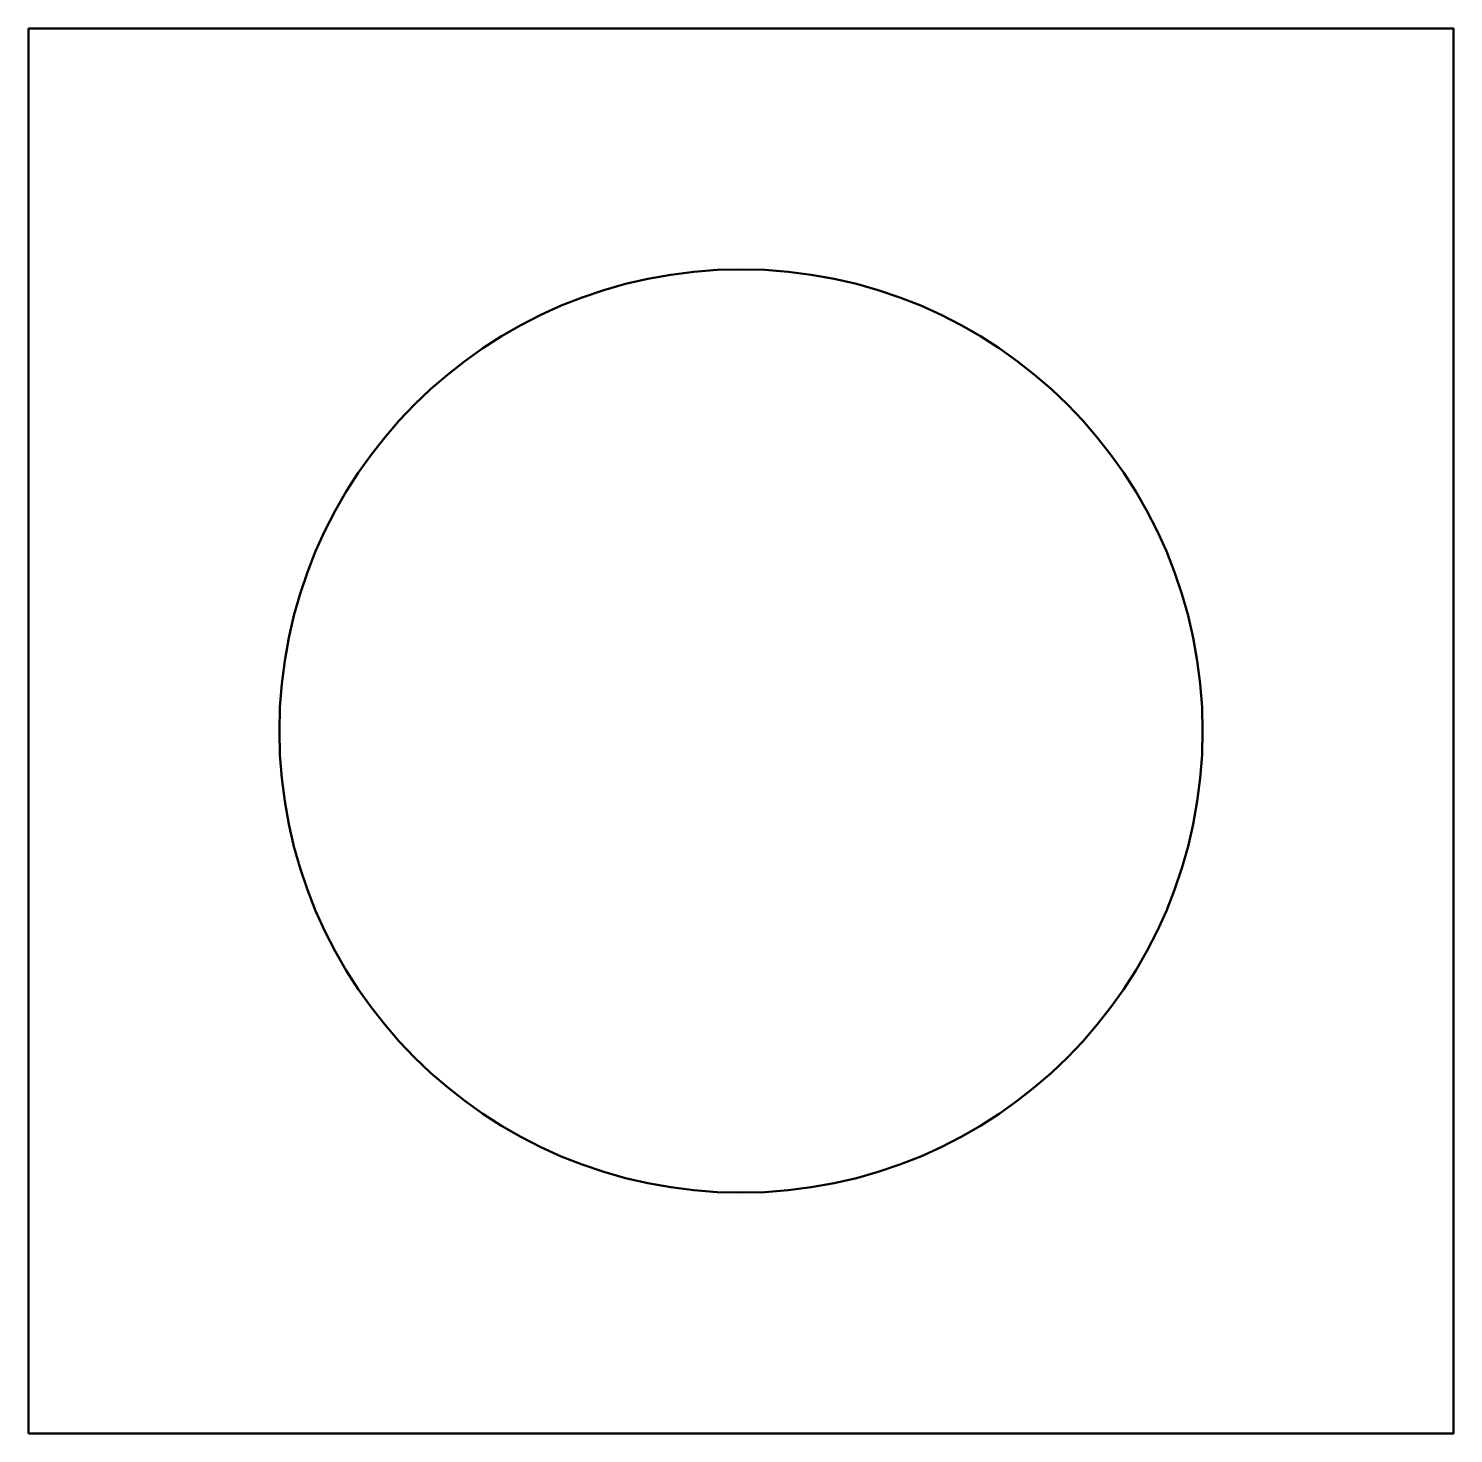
# Model space of a CAD drawing. Header units: millimetres. Extents: x -35.5 to 35.5, y -35 to 35.
import ezdxf

# ---------------------------------------------------------------- set-up
doc = ezdxf.new("R2010")
doc.units = ezdxf.units.MM
doc.header["$LTSCALE"] = 0.5
doc.layers.add('CUT', color=7, linetype='CONTINUOUS', lineweight=50)

msp = doc.modelspace()

# ---------------------------------------------------------------- linework, layer by layer
at = {"layer": 'CUT'}
msp.add_lwpolyline([(-35.5, -35), (35.5, -35), (35.5, 35), (-35.5, 35)], close=True, dxfattribs=at)
msp.add_circle((0, 0), 23, dxfattribs=at)

doc.saveas('drawing.dxf')
